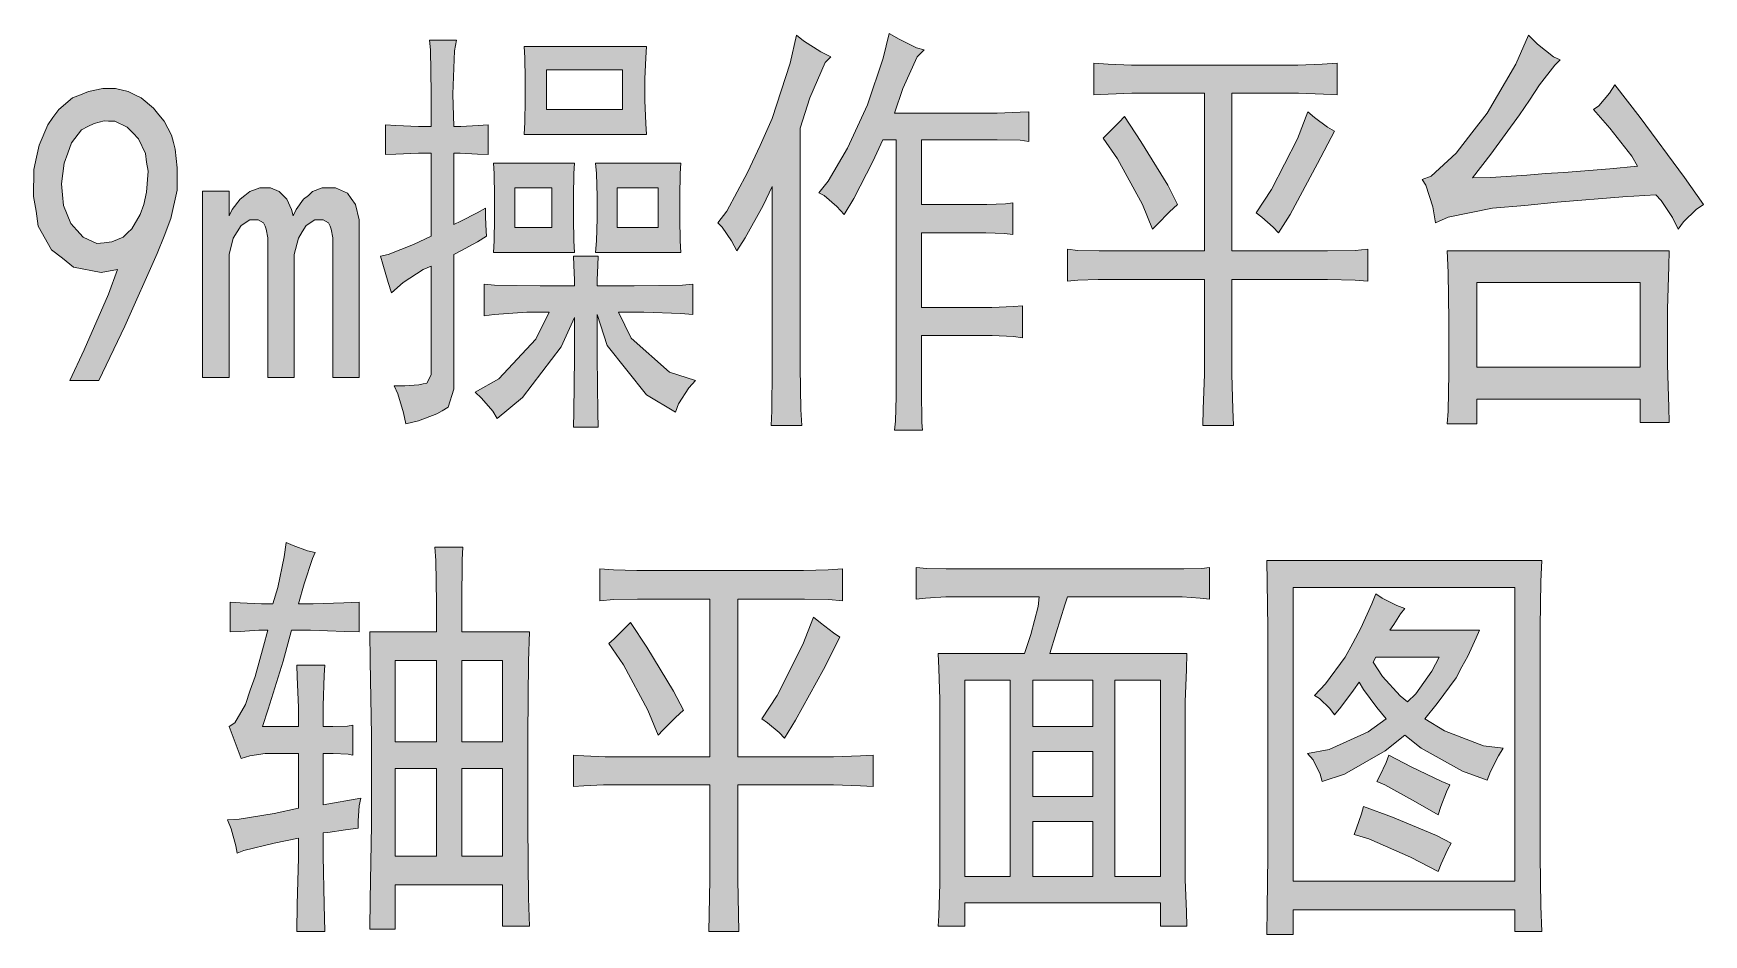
# Model space of a CAD drawing. Header units: millimetres. Extents: x 0 to 586, y 0 to 414.
# Drawn here: x 554.65 to 565.79, y 25.92 to 31.92 of the extents above; entities that cross this region are included whole.
import ezdxf

# ---------------------------------------------------------------- set-up
doc = ezdxf.new("R2010")
doc.units = ezdxf.units.MM

msp = doc.modelspace()

# ---------------------------------------------------------------- hatches: boundary and pattern name
h = msp.add_hatch(color=0)
h.dxf.hatch_style = 2
h.paths.add_polyline_path([(557.304222, 31.301972), (557.304222, 31.524222), (557.300694, 31.8135), (557.293639, 31.877), (557.473556, 31.877), (557.459444, 31.806444), (557.448861, 31.517167), (557.455917, 31.301972), (557.501778, 31.301972), (557.618194, 31.309028), (557.685222, 31.312556), (557.685222, 31.115), (557.614667, 31.118528), (557.49825, 31.125583), (557.455917, 31.125583), (557.455917, 30.649333), (557.501778, 30.6705), (557.611139, 30.726944), (557.667583, 30.758694), (557.667583, 30.698722), (557.671111, 30.603472), (557.674639, 30.571722), (557.614667, 30.532917), (557.501778, 30.472944), (557.455917, 30.44825), (557.455917, 29.650972), (557.455917, 29.552194), (557.417111, 29.43225), (557.378306, 29.407556), (557.343028, 29.386389), (557.219556, 29.340528), (557.134889, 29.319361), (557.120778, 29.393444), (557.081972, 29.520444), (557.057278, 29.573361), (557.127833, 29.573361), (557.223083, 29.580417), (557.251306, 29.587472), (557.276, 29.591), (557.304222, 29.647444), (557.304222, 29.696833), (557.304222, 30.370639), (557.251306, 30.349472), (557.11725, 30.261278), (557.039639, 30.19425), (557.018472, 30.261278), (556.983194, 30.38475), (556.965556, 30.437667), (557.018472, 30.44825), (557.187806, 30.515278), (557.304222, 30.571722), (557.304222, 31.125583), (557.219556, 31.125583), (557.067861, 31.118528), (557.000833, 31.115), (557.000833, 31.312556), (557.067861, 31.309028), (557.219556, 31.301972)])
h = msp.add_hatch(color=0)
h.dxf.hatch_style = 2
h.paths.add_polyline_path([(559.971222, 31.767639), (559.932417, 31.728833), (559.830111, 31.492472), (559.766611, 31.291389), (559.766611, 29.873222), (559.766611, 29.696833), (559.770139, 29.414611), (559.777194, 29.308778), (559.572583, 29.308778), (559.576111, 29.407556), (559.579639, 29.68625), (559.579639, 29.862639), (559.579639, 30.903333), (559.519667, 30.776333), (559.399722, 30.561139), (559.343278, 30.472944), (559.308, 30.539972), (559.2445, 30.631694), (559.216278, 30.659917), (559.27625, 30.737528), (559.413833, 30.995056), (559.4985, 31.174972), (559.579639, 31.354889), (559.699583, 31.725306), (559.741917, 31.912278), (559.787778, 31.873472), (559.904194, 31.799389)])
h = msp.add_hatch(color=0)
h.dxf.hatch_style = 2
h.paths.add_polyline_path([(560.592111, 31.8135), (560.54625, 31.767639), (560.451, 31.555972), (560.394556, 31.390167), (560.980167, 31.390167), (561.078944, 31.390167), (561.234167, 31.397222), (561.290611, 31.40075), (561.290611, 31.203194), (561.234167, 31.21025), (561.078944, 31.213778), (560.980167, 31.213778), (560.574472, 31.213778), (560.574472, 30.783389), (560.937833, 30.783389), (561.011917, 30.783389), (561.135389, 30.786917), (561.184778, 30.793972), (561.184778, 30.582306), (561.128333, 30.589361), (561.004861, 30.592889), (560.937833, 30.592889), (560.574472, 30.592889), (560.574472, 30.095472), (560.955472, 30.095472), (561.043667, 30.095472), (561.188306, 30.102528), (561.248278, 30.106056), (561.248278, 29.894389), (561.188306, 29.901444), (561.047194, 29.9085), (560.962528, 29.9085), (560.574472, 29.9085), (560.574472, 29.696833), (560.574472, 29.541611), (560.578, 29.329944), (560.581528, 29.277028), (560.394556, 29.277028), (560.401611, 29.337), (560.405139, 29.502806), (560.405139, 29.608639), (560.405139, 31.213778), (560.316944, 31.213778), (560.249917, 31.069139), (560.122917, 30.822194), (560.059417, 30.716361), (560.010028, 30.769278), (559.925361, 30.843361), (559.890083, 30.861), (559.953583, 30.938611), (560.080583, 31.157333), (560.147611, 31.301972), (560.214639, 31.446611), (560.320472, 31.757056), (560.359278, 31.922861), (560.426306, 31.884056), (560.542722, 31.827611)])
h = msp.add_hatch(color=0)
h.dxf.hatch_style = 2
h.paths.add_polyline_path([(564.836028, 31.746472), (564.80075, 31.711194), (564.698444, 31.580667), (564.631417, 31.478361), (564.564389, 31.379583), (564.373889, 31.118528), (564.250417, 30.959778), (564.370361, 30.963306), (564.613778, 30.977417), (564.73725, 30.988), (564.860722, 30.995056), (565.167639, 31.01975), (565.351083, 31.037389), (565.312278, 31.104417), (565.167639, 31.291389), (565.058278, 31.414861), (565.093556, 31.439556), (565.164111, 31.524222), (565.199389, 31.580667), (565.368722, 31.361944), (565.665056, 30.963306), (565.792056, 30.783389), (565.742667, 30.748111), (565.658, 30.666972), (565.622722, 30.617583), (565.583917, 30.695194), (565.509833, 30.808083), (565.474556, 30.846889), (565.252306, 30.832778), (564.814861, 30.7975), (564.599667, 30.776333), (564.384472, 30.758694), (564.088139, 30.698722), (564.003472, 30.659917), (563.985833, 30.76575), (563.939972, 30.910389), (563.915278, 30.949194), (563.97525, 30.970361), (564.141056, 31.125583), (564.246889, 31.259639), (564.349194, 31.390167), (564.539694, 31.71825), (564.624361, 31.912278), (564.684333, 31.852306), (564.790167, 31.767639)])
h = msp.add_hatch(color=0)
h.paths.add_polyline_path([(558.740028, 31.834667), (558.7365, 31.760583), (558.729444, 31.619472), (558.729444, 31.545389), (558.729444, 31.474833), (558.7365, 31.323139), (558.740028, 31.249056), (557.925111, 31.249056), (557.928639, 31.330194), (557.932167, 31.478361), (557.932167, 31.545389), (557.932167, 31.619472), (557.928639, 31.760583), (557.925111, 31.834667)])
h.paths.add_polyline_path([(558.581278, 31.414861), (558.581278, 31.679444), (558.073278, 31.679444), (558.073278, 31.414861)])
h = msp.add_hatch(color=0)
h.dxf.hatch_style = 2
h.paths.add_polyline_path([(563.019222, 31.711194), (563.08625, 31.711194), (563.248528, 31.71825), (563.347306, 31.725306), (563.347306, 31.513639), (563.255583, 31.517167), (563.089778, 31.524222), (563.019222, 31.524222), (562.645278, 31.524222), (562.645278, 30.472944), (563.188556, 30.472944), (563.283806, 30.472944), (563.46725, 30.476472), (563.551917, 30.483528), (563.551917, 30.271861), (563.46725, 30.278917), (563.283806, 30.282444), (563.188556, 30.282444), (562.645278, 30.282444), (562.645278, 29.774444), (562.645278, 29.650972), (562.652333, 29.418139), (562.655861, 29.308778), (562.45125, 29.308778), (562.454778, 29.418139), (562.461833, 29.650972), (562.461833, 29.774444), (562.461833, 30.282444), (561.812722, 30.282444), (561.75275, 30.282444), (561.618694, 30.278917), (561.548139, 30.271861), (561.548139, 30.483528), (561.618694, 30.476472), (561.759806, 30.472944), (561.830361, 30.472944), (562.461833, 30.472944), (562.461833, 31.524222), (562.045556, 31.524222), (561.978528, 31.524222), (561.819778, 31.517167), (561.724528, 31.513639), (561.724528, 31.725306), (561.819778, 31.71825), (561.975, 31.711194), (562.034972, 31.711194)])
h = msp.add_hatch(color=0)
h.paths.add_polyline_path([(554.89475, 29.608639), (554.99, 29.81325), (555.152278, 30.183667), (555.21225, 30.349472), (555.102889, 30.328306), (554.919444, 30.363583), (554.845361, 30.423556), (554.771278, 30.48), (554.683083, 30.63875), (554.668972, 30.737528), (554.651333, 30.836306), (554.654861, 31.016222), (554.6725, 31.097361), (554.690139, 31.1785), (554.746583, 31.312556), (554.781861, 31.361944), (554.820667, 31.414861), (554.912389, 31.492472), (554.965306, 31.513639), (555.018222, 31.534806), (555.113472, 31.555972), (555.155806, 31.555972), (555.198139, 31.555972), (555.282806, 31.534806), (555.328667, 31.513639), (555.371, 31.492472), (555.452139, 31.425444), (555.487417, 31.379583), (555.522694, 31.33725), (555.572083, 31.245528), (555.586194, 31.196139), (555.596778, 31.150278), (555.610889, 31.026806), (555.610889, 30.952722), (555.610889, 30.878639), (555.568556, 30.688139), (555.522694, 30.571722), (555.476833, 30.455306), (555.261639, 29.972), (555.088778, 29.608639)])
h.paths.add_polyline_path([(554.845361, 30.846889), (554.852417, 30.776333), (554.901806, 30.656389), (554.940611, 30.610528), (554.982944, 30.564667), (555.074667, 30.522333), (555.124056, 30.525861), (555.173444, 30.532917), (555.251056, 30.564667), (555.279278, 30.592889), (555.3075, 30.621111), (555.363944, 30.716361), (555.388639, 30.783389), (555.406278, 30.864528), (555.416861, 31.005639), (555.406278, 31.065611), (555.399222, 31.122056), (555.353361, 31.220833), (555.314556, 31.259639), (555.27575, 31.298444), (555.194611, 31.33725), (555.152278, 31.33725), (555.124056, 31.340778), (555.057028, 31.323139), (555.014694, 31.301972), (554.972361, 31.280806), (554.905333, 31.192611), (554.880639, 31.125583), (554.855944, 31.058556), (554.838306, 30.920972)])
h = msp.add_hatch(color=0)
h.dxf.hatch_style = 2
h.paths.add_polyline_path([(562.116111, 30.617583), (562.049083, 30.783389), (561.883278, 31.086778), (561.788028, 31.224361), (561.823306, 31.259639), (561.893861, 31.330194), (561.929139, 31.369), (562.0385, 31.203194), (562.218417, 30.910389), (562.281917, 30.783389), (562.229, 30.734), (562.147861, 30.649333)])
h = msp.add_hatch(color=0)
h.dxf.hatch_style = 2
h.paths.add_polyline_path([(562.807556, 30.726944), (562.909861, 30.882167), (563.082722, 31.220833), (563.153278, 31.40075), (563.195611, 31.361944), (563.283806, 31.298444), (563.329667, 31.270222), (563.216778, 31.055028), (563.033333, 30.716361), (562.955722, 30.592889), (562.920444, 30.631694), (562.846361, 30.698722)])
h = msp.add_hatch(color=0)
h.paths.add_polyline_path([(557.7205, 30.462361), (557.724028, 30.539972), (557.727556, 30.688139), (557.727556, 30.758694), (557.727556, 30.836306), (557.724028, 30.988), (557.7205, 31.058556), (558.26025, 31.058556), (558.256722, 30.988), (558.253194, 30.836306), (558.253194, 30.758694), (558.253194, 30.688139), (558.256722, 30.539972), (558.26025, 30.462361)])
h.paths.add_polyline_path([(558.108556, 30.628167), (558.108556, 30.89275), (557.861611, 30.89275), (557.861611, 30.628167)])
h = msp.add_hatch(color=0)
h.paths.add_polyline_path([(558.969333, 31.058556), (558.965806, 30.988), (558.962278, 30.836306), (558.962278, 30.758694), (558.962278, 30.688139), (558.965806, 30.539972), (558.969333, 30.462361), (558.401361, 30.462361), (558.408417, 30.539972), (558.411944, 30.688139), (558.411944, 30.758694), (558.411944, 30.836306), (558.408417, 30.988), (558.401361, 31.058556)])
h.paths.add_polyline_path([(558.817639, 30.628167), (558.817639, 30.89275), (558.546, 30.89275), (558.546, 30.628167)])
h = msp.add_hatch(color=0)
h.dxf.hatch_style = 2
h.paths.add_polyline_path([(556.824444, 29.629806), (556.648056, 29.629806), (556.648056, 30.525861), (556.648056, 30.561139), (556.637472, 30.617583), (556.630417, 30.63875), (556.619833, 30.659917), (556.584556, 30.681083), (556.559861, 30.681083), (556.528111, 30.681083), (556.471667, 30.642278), (556.443444, 30.599944), (556.41875, 30.557611), (556.390528, 30.44825), (556.390528, 30.38475), (556.390528, 29.629806), (556.214139, 29.629806), (556.214139, 30.525861), (556.214139, 30.561139), (556.203556, 30.617583), (556.1965, 30.63875), (556.185917, 30.659917), (556.150639, 30.681083), (556.125944, 30.681083), (556.094194, 30.681083), (556.03775, 30.642278), (556.009528, 30.599944), (555.984833, 30.557611), (555.956611, 30.44825), (555.956611, 30.38475), (555.956611, 29.629806), (555.780222, 29.629806), (555.780222, 30.871583), (555.956611, 30.871583), (555.956611, 30.705778), (555.977778, 30.748111), (556.030694, 30.818667), (556.062444, 30.843361), (556.094194, 30.868056), (556.161222, 30.89275), (556.1965, 30.89275), (556.231778, 30.89275), (556.29175, 30.868056), (556.316444, 30.843361), (556.341139, 30.818667), (556.372889, 30.748111), (556.383472, 30.705778), (556.404639, 30.748111), (556.454028, 30.818667), (556.485778, 30.843361), (556.514, 30.868056), (556.5775, 30.89275), (556.612778, 30.89275), (556.665694, 30.89275), (556.746833, 30.857472), (556.771528, 30.822194), (556.79975, 30.783389), (556.824444, 30.681083), (556.824444, 30.617583)])
h = msp.add_hatch(color=0)
h.dxf.hatch_style = 2
h.paths.add_polyline_path([(558.26025, 30.240111), (558.26025, 30.278917), (558.256722, 30.377694), (558.253194, 30.437667), (558.419, 30.437667), (558.415472, 30.377694), (558.411944, 30.278917), (558.411944, 30.240111), (558.658889, 30.240111), (558.979917, 30.243639), (559.050472, 30.250694), (559.050472, 30.049611), (558.969333, 30.056667), (558.722389, 30.063722), (558.553056, 30.063722), (558.637722, 29.890861), (558.89525, 29.665083), (559.068111, 29.608639), (559.02225, 29.55925), (558.955222, 29.453417), (558.934056, 29.396972), (558.740028, 29.513389), (558.478972, 29.841472), (558.411944, 30.049611), (558.411944, 29.767389), (558.415472, 29.393444), (558.419, 29.298194), (558.253194, 29.298194), (558.256722, 29.396972), (558.26025, 29.763861), (558.26025, 30.028444), (558.172056, 29.834417), (557.914528, 29.49575), (557.745194, 29.354639), (557.716972, 29.404028), (557.639361, 29.492222), (557.597028, 29.531028), (557.755778, 29.619222), (558.002722, 29.883806), (558.090917, 30.063722), (557.94275, 30.063722), (557.724028, 30.049611), (557.657, 30.039028), (557.657, 30.250694), (557.727556, 30.243639), (558.030944, 30.240111)])
h = msp.add_hatch(color=0)
h.paths.add_polyline_path([(565.56275, 30.472944), (565.559222, 30.370639), (565.552167, 30.084889), (565.552167, 29.894389), (565.552167, 29.714472), (565.559222, 29.43225), (565.56275, 29.329944), (565.368722, 29.329944), (565.368722, 29.485167), (564.278639, 29.485167), (564.278639, 29.319361), (564.081083, 29.319361), (564.088139, 29.404028), (564.091667, 29.658028), (564.091667, 29.830889), (564.091667, 30.007278), (564.088139, 30.328306), (564.081083, 30.472944)])
h.paths.add_polyline_path([(565.368722, 29.696833), (565.368722, 30.261278), (564.278639, 30.261278), (564.278639, 29.696833)])
h = msp.add_hatch(color=0)
h.dxf.hatch_style = 2
h.paths.add_polyline_path([(556.817389, 26.624139), (556.732722, 26.613556), (556.616306, 26.595917), (556.584556, 26.592389), (556.584556, 26.440694), (556.591611, 26.116139), (556.595139, 25.936222), (556.408167, 25.936222), (556.411694, 26.116139), (556.41875, 26.426583), (556.41875, 26.557111), (556.256472, 26.525361), (556.055389, 26.475972), (556.009528, 26.458333), (556.002472, 26.507722), (555.970722, 26.620611), (555.946028, 26.680583), (556.023639, 26.684111), (556.256472, 26.722917), (556.41875, 26.758194), (556.41875, 27.121556), (556.238833, 27.121556), (556.1965, 27.121556), (556.094194, 27.107444), (556.03775, 27.089806), (555.956611, 27.301472), (555.995417, 27.326167), (556.065972, 27.449639), (556.097722, 27.544889), (556.129472, 27.636611), (556.185917, 27.837694), (556.214139, 27.943528), (556.154167, 27.943528), (556.030694, 27.936472), (555.963667, 27.932944), (555.963667, 28.1305), (556.030694, 28.126972), (556.171806, 28.119917), (556.249417, 28.119917), (556.281167, 28.229278), (556.3235, 28.433889), (556.337611, 28.529139), (556.383472, 28.507972), (556.478722, 28.472694), (556.531639, 28.462111), (556.514, 28.423306), (556.457556, 28.253972), (556.41875, 28.119917), (556.517528, 28.119917), (556.722139, 28.126972), (556.824444, 28.1305), (556.824444, 27.932944), (556.725667, 27.936472), (556.499889, 27.943528), (556.372889, 27.943528), (556.316444, 27.738917), (556.217667, 27.417889), (556.178861, 27.301472), (556.41875, 27.301472), (556.41875, 27.428472), (556.411694, 27.633083), (556.408167, 27.710694), (556.595139, 27.710694), (556.591611, 27.643667), (556.584556, 27.439056), (556.584556, 27.301472), (556.648056, 27.301472), (556.746833, 27.305), (556.782111, 27.312056), (556.782111, 27.110972), (556.750361, 27.118028), (556.651583, 27.121556), (556.584556, 27.121556), (556.584556, 26.779361), (556.835028, 26.825222), (556.824444, 26.772306), (556.817389, 26.673528)])
h = msp.add_hatch(color=0)
h.paths.add_polyline_path([(557.3395, 27.932944), (557.3395, 28.126972), (557.335972, 28.409194), (557.328917, 28.497389), (557.515889, 28.497389), (557.512361, 28.412722), (557.508833, 28.1305), (557.508833, 27.932944), (557.960389, 27.932944), (557.953333, 27.738917), (557.949806, 27.245028), (557.949806, 26.945167), (557.949806, 26.645306), (557.953333, 26.158472), (557.960389, 25.9715), (557.780472, 25.9715), (557.780472, 26.246667), (557.064333, 26.246667), (557.064333, 25.950333), (556.895, 25.950333), (556.898528, 26.147889), (556.905583, 26.645306), (556.905583, 26.945167), (556.905583, 27.245028), (556.898528, 27.738917), (556.895, 27.932944)])
h.paths.add_polyline_path([(557.3395, 26.437167), (557.3395, 27.022778), (557.064333, 27.022778), (557.064333, 26.437167)])
h.paths.add_polyline_path([(557.780472, 26.437167), (557.780472, 27.022778), (557.508833, 27.022778), (557.508833, 26.437167)])
h.paths.add_polyline_path([(557.3395, 27.199167), (557.3395, 27.742444), (557.064333, 27.742444), (557.064333, 27.199167)])
h.paths.add_polyline_path([(557.780472, 27.199167), (557.780472, 27.742444), (557.508833, 27.742444), (557.508833, 27.199167)])
h = msp.add_hatch(color=0)
h.paths.add_polyline_path([(564.712556, 28.409194), (564.7055, 28.268083), (564.701972, 27.964694), (564.701972, 27.798889), (564.701972, 26.613556), (564.701972, 26.440694), (564.7055, 26.105556), (564.712556, 25.936222), (564.532639, 25.936222), (564.532639, 26.080861), (563.0545, 26.080861), (563.0545, 25.915056), (562.878111, 25.915056), (562.881639, 26.087917), (562.885167, 26.440694), (562.885167, 26.624139), (562.885167, 27.798889), (562.885167, 27.957639), (562.881639, 28.264556), (562.878111, 28.409194)])
h.paths.add_polyline_path([(564.532639, 26.271361), (564.532639, 28.229278), (563.0545, 28.229278), (563.0545, 26.271361)])
h = msp.add_hatch(color=0)
h.dxf.hatch_style = 2
h.paths.add_polyline_path([(559.72075, 28.342167), (559.787778, 28.342167), (559.953583, 28.345694), (560.048833, 28.35275), (560.048833, 28.141083), (559.957111, 28.148139), (559.794833, 28.151667), (559.72075, 28.151667), (559.350333, 28.151667), (559.350333, 27.100389), (559.890083, 27.100389), (559.988861, 27.100389), (560.168778, 27.107444), (560.253444, 27.110972), (560.253444, 26.902833), (560.168778, 26.906361), (559.988861, 26.913417), (559.890083, 26.913417), (559.350333, 26.913417), (559.350333, 26.401889), (559.350333, 26.281944), (559.353861, 26.049111), (559.357389, 25.936222), (559.156306, 25.936222), (559.159833, 26.049111), (559.163361, 26.281944), (559.163361, 26.401889), (559.163361, 26.913417), (558.517778, 26.913417), (558.454278, 26.913417), (558.32375, 26.906361), (558.253194, 26.902833), (558.253194, 27.110972), (558.32375, 27.107444), (558.464861, 27.100389), (558.535417, 27.100389), (559.163361, 27.100389), (559.163361, 28.151667), (558.747083, 28.151667), (558.680056, 28.151667), (558.521306, 28.148139), (558.429583, 28.141083), (558.429583, 28.35275), (558.521306, 28.345694), (558.676528, 28.342167), (558.740028, 28.342167)])
h = msp.add_hatch(color=0)
h.paths.add_polyline_path([(562.257222, 28.35275), (562.32425, 28.35275), (562.444194, 28.356278), (562.497111, 28.363333), (562.497111, 28.151667), (562.433611, 28.158722), (562.313667, 28.165778), (562.257222, 28.165778), (561.548139, 28.165778), (561.5305, 28.112861), (561.474056, 27.925889), (561.431722, 27.788306), (562.345417, 27.788306), (562.341889, 27.682472), (562.334833, 27.467278), (562.334833, 27.354389), (562.334833, 26.401889), (562.334833, 26.281944), (562.341889, 26.06675), (562.345417, 25.9715), (562.169028, 25.9715), (562.169028, 26.126722), (560.86375, 26.126722), (560.86375, 25.9715), (560.687361, 25.9715), (560.690889, 26.042056), (560.697944, 26.253722), (560.697944, 26.391306), (560.697944, 27.379083), (560.697944, 27.481389), (560.690889, 27.689528), (560.687361, 27.788306), (561.262389, 27.788306), (561.304722, 27.915306), (561.354111, 28.102278), (561.361167, 28.165778), (560.803778, 28.165778), (560.73675, 28.165778), (560.602694, 28.158722), (560.539194, 28.151667), (560.539194, 28.363333), (560.60975, 28.356278), (560.740278, 28.35275), (560.803778, 28.35275)])
h.paths.add_polyline_path([(561.167139, 26.303111), (561.167139, 27.611917), (560.86375, 27.611917), (560.86375, 26.303111)])
h.paths.add_polyline_path([(562.169028, 26.303111), (562.169028, 27.611917), (561.865639, 27.611917), (561.865639, 26.303111)])
h.paths.add_polyline_path([(561.717472, 26.303111), (561.717472, 26.67), (561.318833, 26.67), (561.318833, 26.303111)])
h.paths.add_polyline_path([(561.717472, 27.301472), (561.717472, 27.611917), (561.318833, 27.611917), (561.318833, 27.301472)])
h.paths.add_polyline_path([(561.717472, 26.835806), (561.717472, 27.135667), (561.318833, 27.135667), (561.318833, 26.835806)])
h = msp.add_hatch(color=0)
h.paths.add_polyline_path([(563.798861, 28.088167), (563.770639, 28.052889), (563.724778, 27.982333), (563.700083, 27.943528), (564.296278, 27.943528), (564.275111, 27.894139), (564.218667, 27.770667), (564.179861, 27.700111), (564.141056, 27.626028), (564.014056, 27.456694), (563.932917, 27.354389), (564.063444, 27.27325), (564.3245, 27.174472), (564.455028, 27.156833), (564.423278, 27.107444), (564.370361, 27.001611), (564.349194, 26.945167), (564.183389, 27.005139), (563.908222, 27.156833), (563.798861, 27.245028), (563.668333, 27.139194), (563.396694, 26.983972), (563.248528, 26.934583), (563.234417, 26.983972), (563.188556, 27.079222), (563.14975, 27.121556), (563.294389, 27.149778), (563.555444, 27.266194), (563.675389, 27.354389), (563.611889, 27.428472), (563.523694, 27.548417), (563.495472, 27.597806), (563.456667, 27.544889), (563.372, 27.432), (563.329667, 27.379083), (563.297917, 27.421417), (563.230889, 27.488444), (563.195611, 27.509611), (563.269694, 27.587222), (563.400222, 27.763611), (563.453139, 27.858861), (563.506056, 27.957639), (563.580139, 28.119917), (563.604833, 28.186944), (563.647167, 28.158722), (563.745944, 28.109333)])
h.paths.add_polyline_path([(563.587194, 27.731861), (563.650694, 27.636611), (563.767111, 27.506083), (563.8165, 27.467278), (563.872944, 27.520194), (563.978778, 27.671889), (564.028167, 27.763611), (563.604833, 27.763611)])
h = msp.add_hatch(color=0)
h.dxf.hatch_style = 2
h.paths.add_polyline_path([(558.817639, 27.245028), (558.750611, 27.410833), (558.588333, 27.714222), (558.489556, 27.855333), (558.524833, 27.887083), (558.595389, 27.957639), (558.634194, 27.996444), (558.743556, 27.830639), (558.919944, 27.537833), (558.986972, 27.410833), (558.934056, 27.361444), (558.849389, 27.276778)])
h = msp.add_hatch(color=0)
h.dxf.hatch_style = 2
h.paths.add_polyline_path([(559.509083, 27.354389), (559.611389, 27.509611), (559.78425, 27.848278), (559.854806, 28.031722), (559.900667, 27.992917), (559.988861, 27.925889), (560.031194, 27.897667), (559.921833, 27.682472), (559.734861, 27.343806), (559.660778, 27.223861), (559.6255, 27.262667), (559.547889, 27.326167)])
h = msp.add_hatch(color=0)
h.dxf.hatch_style = 2
h.paths.add_polyline_path([(563.693028, 27.110972), (563.841194, 27.033361), (564.045806, 26.934583), (564.098722, 26.913417), (564.077556, 26.867556), (564.03875, 26.768778), (564.021111, 26.712333), (563.869417, 26.800528), (563.664806, 26.913417), (563.611889, 26.934583), (563.633056, 26.973389), (563.675389, 27.061583)])
h = msp.add_hatch(color=0)
h.dxf.hatch_style = 2
h.paths.add_polyline_path([(563.523694, 26.768778), (563.717722, 26.698222), (564.010528, 26.57475), (564.109306, 26.525361), (564.084611, 26.4795), (564.042278, 26.387778), (564.021111, 26.334861), (563.837667, 26.430111), (563.558972, 26.553583), (563.460194, 26.581806), (563.477833, 26.624139), (563.509583, 26.719389)])

# ---------------------------------------------------------------- linework, layer by layer
at = {"color": 0, "lineweight": 0}
for points in [[(557.304222, 31.301972), (557.304222, 31.524222), (557.300694, 31.8135), (557.293639, 31.877), (557.473556, 31.877), (557.459444, 31.806444), (557.448861, 31.517167), (557.455917, 31.301972), (557.501778, 31.301972), (557.618194, 31.309028), (557.685222, 31.312556), (557.685222, 31.115), (557.614667, 31.118528), (557.49825, 31.125583), (557.455917, 31.125583), (557.455917, 30.649333), (557.501778, 30.6705), (557.611139, 30.726944), (557.667583, 30.758694), (557.667583, 30.698722), (557.671111, 30.603472), (557.674639, 30.571722), (557.614667, 30.532917), (557.501778, 30.472944), (557.455917, 30.44825), (557.455917, 29.650972), (557.455917, 29.552194), (557.417111, 29.43225), (557.378306, 29.407556), (557.343028, 29.386389), (557.219556, 29.340528), (557.134889, 29.319361), (557.120778, 29.393444), (557.081972, 29.520444), (557.057278, 29.573361), (557.127833, 29.573361), (557.223083, 29.580417), (557.251306, 29.587472), (557.276, 29.591), (557.304222, 29.647444), (557.304222, 29.696833), (557.304222, 30.370639), (557.251306, 30.349472), (557.11725, 30.261278), (557.039639, 30.19425), (557.018472, 30.261278), (556.983194, 30.38475), (556.965556, 30.437667), (557.018472, 30.44825), (557.187806, 30.515278), (557.304222, 30.571722), (557.304222, 31.125583), (557.219556, 31.125583), (557.067861, 31.118528), (557.000833, 31.115), (557.000833, 31.312556), (557.067861, 31.309028), (557.219556, 31.301972)], [(559.971222, 31.767639), (559.932417, 31.728833), (559.830111, 31.492472), (559.766611, 31.291389), (559.766611, 29.873222), (559.766611, 29.696833), (559.770139, 29.414611), (559.777194, 29.308778), (559.572583, 29.308778), (559.576111, 29.407556), (559.579639, 29.68625), (559.579639, 29.862639), (559.579639, 30.903333), (559.519667, 30.776333), (559.399722, 30.561139), (559.343278, 30.472944), (559.308, 30.539972), (559.2445, 30.631694), (559.216278, 30.659917), (559.27625, 30.737528), (559.413833, 30.995056), (559.4985, 31.174972), (559.579639, 31.354889), (559.699583, 31.725306), (559.741917, 31.912278), (559.787778, 31.873472), (559.904194, 31.799389)], [(560.592111, 31.8135), (560.54625, 31.767639), (560.451, 31.555972), (560.394556, 31.390167), (560.980167, 31.390167), (561.078944, 31.390167), (561.234167, 31.397222), (561.290611, 31.40075), (561.290611, 31.203194), (561.234167, 31.21025), (561.078944, 31.213778), (560.980167, 31.213778), (560.574472, 31.213778), (560.574472, 30.783389), (560.937833, 30.783389), (561.011917, 30.783389), (561.135389, 30.786917), (561.184778, 30.793972), (561.184778, 30.582306), (561.128333, 30.589361), (561.004861, 30.592889), (560.937833, 30.592889), (560.574472, 30.592889), (560.574472, 30.095472), (560.955472, 30.095472), (561.043667, 30.095472), (561.188306, 30.102528), (561.248278, 30.106056), (561.248278, 29.894389), (561.188306, 29.901444), (561.047194, 29.9085), (560.962528, 29.9085), (560.574472, 29.9085), (560.574472, 29.696833), (560.574472, 29.541611), (560.578, 29.329944), (560.581528, 29.277028), (560.394556, 29.277028), (560.401611, 29.337), (560.405139, 29.502806), (560.405139, 29.608639), (560.405139, 31.213778), (560.316944, 31.213778), (560.249917, 31.069139), (560.122917, 30.822194), (560.059417, 30.716361), (560.010028, 30.769278), (559.925361, 30.843361), (559.890083, 30.861), (559.953583, 30.938611), (560.080583, 31.157333), (560.147611, 31.301972), (560.214639, 31.446611), (560.320472, 31.757056), (560.359278, 31.922861), (560.426306, 31.884056), (560.542722, 31.827611)], [(564.836028, 31.746472), (564.80075, 31.711194), (564.698444, 31.580667), (564.631417, 31.478361), (564.564389, 31.379583), (564.373889, 31.118528), (564.250417, 30.959778), (564.370361, 30.963306), (564.613778, 30.977417), (564.73725, 30.988), (564.860722, 30.995056), (565.167639, 31.01975), (565.351083, 31.037389), (565.312278, 31.104417), (565.167639, 31.291389), (565.058278, 31.414861), (565.093556, 31.439556), (565.164111, 31.524222), (565.199389, 31.580667), (565.368722, 31.361944), (565.665056, 30.963306), (565.792056, 30.783389), (565.742667, 30.748111), (565.658, 30.666972), (565.622722, 30.617583), (565.583917, 30.695194), (565.509833, 30.808083), (565.474556, 30.846889), (565.252306, 30.832778), (564.814861, 30.7975), (564.599667, 30.776333), (564.384472, 30.758694), (564.088139, 30.698722), (564.003472, 30.659917), (563.985833, 30.76575), (563.939972, 30.910389), (563.915278, 30.949194), (563.97525, 30.970361), (564.141056, 31.125583), (564.246889, 31.259639), (564.349194, 31.390167), (564.539694, 31.71825), (564.624361, 31.912278), (564.684333, 31.852306), (564.790167, 31.767639)], [(558.740028, 31.834667), (558.7365, 31.760583), (558.729444, 31.619472), (558.729444, 31.545389), (558.729444, 31.474833), (558.7365, 31.323139), (558.740028, 31.249056), (557.925111, 31.249056), (557.928639, 31.330194), (557.932167, 31.478361), (557.932167, 31.545389), (557.932167, 31.619472), (557.928639, 31.760583), (557.925111, 31.834667)], [(558.581278, 31.414861), (558.581278, 31.679444), (558.073278, 31.679444), (558.073278, 31.414861)], [(563.019222, 31.711194), (563.08625, 31.711194), (563.248528, 31.71825), (563.347306, 31.725306), (563.347306, 31.513639), (563.255583, 31.517167), (563.089778, 31.524222), (563.019222, 31.524222), (562.645278, 31.524222), (562.645278, 30.472944), (563.188556, 30.472944), (563.283806, 30.472944), (563.46725, 30.476472), (563.551917, 30.483528), (563.551917, 30.271861), (563.46725, 30.278917), (563.283806, 30.282444), (563.188556, 30.282444), (562.645278, 30.282444), (562.645278, 29.774444), (562.645278, 29.650972), (562.652333, 29.418139), (562.655861, 29.308778), (562.45125, 29.308778), (562.454778, 29.418139), (562.461833, 29.650972), (562.461833, 29.774444), (562.461833, 30.282444), (561.812722, 30.282444), (561.75275, 30.282444), (561.618694, 30.278917), (561.548139, 30.271861), (561.548139, 30.483528), (561.618694, 30.476472), (561.759806, 30.472944), (561.830361, 30.472944), (562.461833, 30.472944), (562.461833, 31.524222), (562.045556, 31.524222), (561.978528, 31.524222), (561.819778, 31.517167), (561.724528, 31.513639), (561.724528, 31.725306), (561.819778, 31.71825), (561.975, 31.711194), (562.034972, 31.711194)], [(554.89475, 29.608639), (554.99, 29.81325), (555.152278, 30.183667), (555.21225, 30.349472), (555.102889, 30.328306), (554.919444, 30.363583), (554.845361, 30.423556), (554.771278, 30.48), (554.683083, 30.63875), (554.668972, 30.737528), (554.651333, 30.836306), (554.654861, 31.016222), (554.6725, 31.097361), (554.690139, 31.1785), (554.746583, 31.312556), (554.781861, 31.361944), (554.820667, 31.414861), (554.912389, 31.492472), (554.965306, 31.513639), (555.018222, 31.534806), (555.113472, 31.555972), (555.155806, 31.555972), (555.198139, 31.555972), (555.282806, 31.534806), (555.328667, 31.513639), (555.371, 31.492472), (555.452139, 31.425444), (555.487417, 31.379583), (555.522694, 31.33725), (555.572083, 31.245528), (555.586194, 31.196139), (555.596778, 31.150278), (555.610889, 31.026806), (555.610889, 30.952722), (555.610889, 30.878639), (555.568556, 30.688139), (555.522694, 30.571722), (555.476833, 30.455306), (555.261639, 29.972), (555.088778, 29.608639)], [(554.845361, 30.846889), (554.852417, 30.776333), (554.901806, 30.656389), (554.940611, 30.610528), (554.982944, 30.564667), (555.074667, 30.522333), (555.124056, 30.525861), (555.173444, 30.532917), (555.251056, 30.564667), (555.279278, 30.592889), (555.3075, 30.621111), (555.363944, 30.716361), (555.388639, 30.783389), (555.406278, 30.864528), (555.416861, 31.005639), (555.406278, 31.065611), (555.399222, 31.122056), (555.353361, 31.220833), (555.314556, 31.259639), (555.27575, 31.298444), (555.194611, 31.33725), (555.152278, 31.33725), (555.124056, 31.340778), (555.057028, 31.323139), (555.014694, 31.301972), (554.972361, 31.280806), (554.905333, 31.192611), (554.880639, 31.125583), (554.855944, 31.058556), (554.838306, 30.920972)], [(562.116111, 30.617583), (562.049083, 30.783389), (561.883278, 31.086778), (561.788028, 31.224361), (561.823306, 31.259639), (561.893861, 31.330194), (561.929139, 31.369), (562.0385, 31.203194), (562.218417, 30.910389), (562.281917, 30.783389), (562.229, 30.734), (562.147861, 30.649333)], [(562.807556, 30.726944), (562.909861, 30.882167), (563.082722, 31.220833), (563.153278, 31.40075), (563.195611, 31.361944), (563.283806, 31.298444), (563.329667, 31.270222), (563.216778, 31.055028), (563.033333, 30.716361), (562.955722, 30.592889), (562.920444, 30.631694), (562.846361, 30.698722)], [(557.7205, 30.462361), (557.724028, 30.539972), (557.727556, 30.688139), (557.727556, 30.758694), (557.727556, 30.836306), (557.724028, 30.988), (557.7205, 31.058556), (558.26025, 31.058556), (558.256722, 30.988), (558.253194, 30.836306), (558.253194, 30.758694), (558.253194, 30.688139), (558.256722, 30.539972), (558.26025, 30.462361)], [(558.969333, 31.058556), (558.965806, 30.988), (558.962278, 30.836306), (558.962278, 30.758694), (558.962278, 30.688139), (558.965806, 30.539972), (558.969333, 30.462361), (558.401361, 30.462361), (558.408417, 30.539972), (558.411944, 30.688139), (558.411944, 30.758694), (558.411944, 30.836306), (558.408417, 30.988), (558.401361, 31.058556)], [(556.824444, 29.629806), (556.648056, 29.629806), (556.648056, 30.525861), (556.648056, 30.561139), (556.637472, 30.617583), (556.630417, 30.63875), (556.619833, 30.659917), (556.584556, 30.681083), (556.559861, 30.681083), (556.528111, 30.681083), (556.471667, 30.642278), (556.443444, 30.599944), (556.41875, 30.557611), (556.390528, 30.44825), (556.390528, 30.38475), (556.390528, 29.629806), (556.214139, 29.629806), (556.214139, 30.525861), (556.214139, 30.561139), (556.203556, 30.617583), (556.1965, 30.63875), (556.185917, 30.659917), (556.150639, 30.681083), (556.125944, 30.681083), (556.094194, 30.681083), (556.03775, 30.642278), (556.009528, 30.599944), (555.984833, 30.557611), (555.956611, 30.44825), (555.956611, 30.38475), (555.956611, 29.629806), (555.780222, 29.629806), (555.780222, 30.871583), (555.956611, 30.871583), (555.956611, 30.705778), (555.977778, 30.748111), (556.030694, 30.818667), (556.062444, 30.843361), (556.094194, 30.868056), (556.161222, 30.89275), (556.1965, 30.89275), (556.231778, 30.89275), (556.29175, 30.868056), (556.316444, 30.843361), (556.341139, 30.818667), (556.372889, 30.748111), (556.383472, 30.705778), (556.404639, 30.748111), (556.454028, 30.818667), (556.485778, 30.843361), (556.514, 30.868056), (556.5775, 30.89275), (556.612778, 30.89275), (556.665694, 30.89275), (556.746833, 30.857472), (556.771528, 30.822194), (556.79975, 30.783389), (556.824444, 30.681083), (556.824444, 30.617583)], [(558.108556, 30.628167), (558.108556, 30.89275), (557.861611, 30.89275), (557.861611, 30.628167)], [(558.817639, 30.628167), (558.817639, 30.89275), (558.546, 30.89275), (558.546, 30.628167)], [(558.26025, 30.240111), (558.26025, 30.278917), (558.256722, 30.377694), (558.253194, 30.437667), (558.419, 30.437667), (558.415472, 30.377694), (558.411944, 30.278917), (558.411944, 30.240111), (558.658889, 30.240111), (558.979917, 30.243639), (559.050472, 30.250694), (559.050472, 30.049611), (558.969333, 30.056667), (558.722389, 30.063722), (558.553056, 30.063722), (558.637722, 29.890861), (558.89525, 29.665083), (559.068111, 29.608639), (559.02225, 29.55925), (558.955222, 29.453417), (558.934056, 29.396972), (558.740028, 29.513389), (558.478972, 29.841472), (558.411944, 30.049611), (558.411944, 29.767389), (558.415472, 29.393444), (558.419, 29.298194), (558.253194, 29.298194), (558.256722, 29.396972), (558.26025, 29.763861), (558.26025, 30.028444), (558.172056, 29.834417), (557.914528, 29.49575), (557.745194, 29.354639), (557.716972, 29.404028), (557.639361, 29.492222), (557.597028, 29.531028), (557.755778, 29.619222), (558.002722, 29.883806), (558.090917, 30.063722), (557.94275, 30.063722), (557.724028, 30.049611), (557.657, 30.039028), (557.657, 30.250694), (557.727556, 30.243639), (558.030944, 30.240111)], [(565.56275, 30.472944), (565.559222, 30.370639), (565.552167, 30.084889), (565.552167, 29.894389), (565.552167, 29.714472), (565.559222, 29.43225), (565.56275, 29.329944), (565.368722, 29.329944), (565.368722, 29.485167), (564.278639, 29.485167), (564.278639, 29.319361), (564.081083, 29.319361), (564.088139, 29.404028), (564.091667, 29.658028), (564.091667, 29.830889), (564.091667, 30.007278), (564.088139, 30.328306), (564.081083, 30.472944)], [(565.368722, 29.696833), (565.368722, 30.261278), (564.278639, 30.261278), (564.278639, 29.696833)], [(556.817389, 26.624139), (556.732722, 26.613556), (556.616306, 26.595917), (556.584556, 26.592389), (556.584556, 26.440694), (556.591611, 26.116139), (556.595139, 25.936222), (556.408167, 25.936222), (556.411694, 26.116139), (556.41875, 26.426583), (556.41875, 26.557111), (556.256472, 26.525361), (556.055389, 26.475972), (556.009528, 26.458333), (556.002472, 26.507722), (555.970722, 26.620611), (555.946028, 26.680583), (556.023639, 26.684111), (556.256472, 26.722917), (556.41875, 26.758194), (556.41875, 27.121556), (556.238833, 27.121556), (556.1965, 27.121556), (556.094194, 27.107444), (556.03775, 27.089806), (555.956611, 27.301472), (555.995417, 27.326167), (556.065972, 27.449639), (556.097722, 27.544889), (556.129472, 27.636611), (556.185917, 27.837694), (556.214139, 27.943528), (556.154167, 27.943528), (556.030694, 27.936472), (555.963667, 27.932944), (555.963667, 28.1305), (556.030694, 28.126972), (556.171806, 28.119917), (556.249417, 28.119917), (556.281167, 28.229278), (556.3235, 28.433889), (556.337611, 28.529139), (556.383472, 28.507972), (556.478722, 28.472694), (556.531639, 28.462111), (556.514, 28.423306), (556.457556, 28.253972), (556.41875, 28.119917), (556.517528, 28.119917), (556.722139, 28.126972), (556.824444, 28.1305), (556.824444, 27.932944), (556.725667, 27.936472), (556.499889, 27.943528), (556.372889, 27.943528), (556.316444, 27.738917), (556.217667, 27.417889), (556.178861, 27.301472), (556.41875, 27.301472), (556.41875, 27.428472), (556.411694, 27.633083), (556.408167, 27.710694), (556.595139, 27.710694), (556.591611, 27.643667), (556.584556, 27.439056), (556.584556, 27.301472), (556.648056, 27.301472), (556.746833, 27.305), (556.782111, 27.312056), (556.782111, 27.110972), (556.750361, 27.118028), (556.651583, 27.121556), (556.584556, 27.121556), (556.584556, 26.779361), (556.835028, 26.825222), (556.824444, 26.772306), (556.817389, 26.673528)], [(557.3395, 27.932944), (557.3395, 28.126972), (557.335972, 28.409194), (557.328917, 28.497389), (557.515889, 28.497389), (557.512361, 28.412722), (557.508833, 28.1305), (557.508833, 27.932944), (557.960389, 27.932944), (557.953333, 27.738917), (557.949806, 27.245028), (557.949806, 26.945167), (557.949806, 26.645306), (557.953333, 26.158472), (557.960389, 25.9715), (557.780472, 25.9715), (557.780472, 26.246667), (557.064333, 26.246667), (557.064333, 25.950333), (556.895, 25.950333), (556.898528, 26.147889), (556.905583, 26.645306), (556.905583, 26.945167), (556.905583, 27.245028), (556.898528, 27.738917), (556.895, 27.932944)], [(564.712556, 28.409194), (564.7055, 28.268083), (564.701972, 27.964694), (564.701972, 27.798889), (564.701972, 26.613556), (564.701972, 26.440694), (564.7055, 26.105556), (564.712556, 25.936222), (564.532639, 25.936222), (564.532639, 26.080861), (563.0545, 26.080861), (563.0545, 25.915056), (562.878111, 25.915056), (562.881639, 26.087917), (562.885167, 26.440694), (562.885167, 26.624139), (562.885167, 27.798889), (562.885167, 27.957639), (562.881639, 28.264556), (562.878111, 28.409194)], [(559.72075, 28.342167), (559.787778, 28.342167), (559.953583, 28.345694), (560.048833, 28.35275), (560.048833, 28.141083), (559.957111, 28.148139), (559.794833, 28.151667), (559.72075, 28.151667), (559.350333, 28.151667), (559.350333, 27.100389), (559.890083, 27.100389), (559.988861, 27.100389), (560.168778, 27.107444), (560.253444, 27.110972), (560.253444, 26.902833), (560.168778, 26.906361), (559.988861, 26.913417), (559.890083, 26.913417), (559.350333, 26.913417), (559.350333, 26.401889), (559.350333, 26.281944), (559.353861, 26.049111), (559.357389, 25.936222), (559.156306, 25.936222), (559.159833, 26.049111), (559.163361, 26.281944), (559.163361, 26.401889), (559.163361, 26.913417), (558.517778, 26.913417), (558.454278, 26.913417), (558.32375, 26.906361), (558.253194, 26.902833), (558.253194, 27.110972), (558.32375, 27.107444), (558.464861, 27.100389), (558.535417, 27.100389), (559.163361, 27.100389), (559.163361, 28.151667), (558.747083, 28.151667), (558.680056, 28.151667), (558.521306, 28.148139), (558.429583, 28.141083), (558.429583, 28.35275), (558.521306, 28.345694), (558.676528, 28.342167), (558.740028, 28.342167)], [(562.257222, 28.35275), (562.32425, 28.35275), (562.444194, 28.356278), (562.497111, 28.363333), (562.497111, 28.151667), (562.433611, 28.158722), (562.313667, 28.165778), (562.257222, 28.165778), (561.548139, 28.165778), (561.5305, 28.112861), (561.474056, 27.925889), (561.431722, 27.788306), (562.345417, 27.788306), (562.341889, 27.682472), (562.334833, 27.467278), (562.334833, 27.354389), (562.334833, 26.401889), (562.334833, 26.281944), (562.341889, 26.06675), (562.345417, 25.9715), (562.169028, 25.9715), (562.169028, 26.126722), (560.86375, 26.126722), (560.86375, 25.9715), (560.687361, 25.9715), (560.690889, 26.042056), (560.697944, 26.253722), (560.697944, 26.391306), (560.697944, 27.379083), (560.697944, 27.481389), (560.690889, 27.689528), (560.687361, 27.788306), (561.262389, 27.788306), (561.304722, 27.915306), (561.354111, 28.102278), (561.361167, 28.165778), (560.803778, 28.165778), (560.73675, 28.165778), (560.602694, 28.158722), (560.539194, 28.151667), (560.539194, 28.363333), (560.60975, 28.356278), (560.740278, 28.35275), (560.803778, 28.35275)], [(564.532639, 26.271361), (564.532639, 28.229278), (563.0545, 28.229278), (563.0545, 26.271361)], [(563.798861, 28.088167), (563.770639, 28.052889), (563.724778, 27.982333), (563.700083, 27.943528), (564.296278, 27.943528), (564.275111, 27.894139), (564.218667, 27.770667), (564.179861, 27.700111), (564.141056, 27.626028), (564.014056, 27.456694), (563.932917, 27.354389), (564.063444, 27.27325), (564.3245, 27.174472), (564.455028, 27.156833), (564.423278, 27.107444), (564.370361, 27.001611), (564.349194, 26.945167), (564.183389, 27.005139), (563.908222, 27.156833), (563.798861, 27.245028), (563.668333, 27.139194), (563.396694, 26.983972), (563.248528, 26.934583), (563.234417, 26.983972), (563.188556, 27.079222), (563.14975, 27.121556), (563.294389, 27.149778), (563.555444, 27.266194), (563.675389, 27.354389), (563.611889, 27.428472), (563.523694, 27.548417), (563.495472, 27.597806), (563.456667, 27.544889), (563.372, 27.432), (563.329667, 27.379083), (563.297917, 27.421417), (563.230889, 27.488444), (563.195611, 27.509611), (563.269694, 27.587222), (563.400222, 27.763611), (563.453139, 27.858861), (563.506056, 27.957639), (563.580139, 28.119917), (563.604833, 28.186944), (563.647167, 28.158722), (563.745944, 28.109333)], [(558.817639, 27.245028), (558.750611, 27.410833), (558.588333, 27.714222), (558.489556, 27.855333), (558.524833, 27.887083), (558.595389, 27.957639), (558.634194, 27.996444), (558.743556, 27.830639), (558.919944, 27.537833), (558.986972, 27.410833), (558.934056, 27.361444), (558.849389, 27.276778)], [(559.509083, 27.354389), (559.611389, 27.509611), (559.78425, 27.848278), (559.854806, 28.031722), (559.900667, 27.992917), (559.988861, 27.925889), (560.031194, 27.897667), (559.921833, 27.682472), (559.734861, 27.343806), (559.660778, 27.223861), (559.6255, 27.262667), (559.547889, 27.326167)], [(557.3395, 27.199167), (557.3395, 27.742444), (557.064333, 27.742444), (557.064333, 27.199167)], [(557.780472, 27.199167), (557.780472, 27.742444), (557.508833, 27.742444), (557.508833, 27.199167)], [(563.587194, 27.731861), (563.650694, 27.636611), (563.767111, 27.506083), (563.8165, 27.467278), (563.872944, 27.520194), (563.978778, 27.671889), (564.028167, 27.763611), (563.604833, 27.763611)], [(561.167139, 26.303111), (561.167139, 27.611917), (560.86375, 27.611917), (560.86375, 26.303111)], [(561.717472, 27.301472), (561.717472, 27.611917), (561.318833, 27.611917), (561.318833, 27.301472)], [(562.169028, 26.303111), (562.169028, 27.611917), (561.865639, 27.611917), (561.865639, 26.303111)], [(561.717472, 26.835806), (561.717472, 27.135667), (561.318833, 27.135667), (561.318833, 26.835806)], [(563.693028, 27.110972), (563.841194, 27.033361), (564.045806, 26.934583), (564.098722, 26.913417), (564.077556, 26.867556), (564.03875, 26.768778), (564.021111, 26.712333), (563.869417, 26.800528), (563.664806, 26.913417), (563.611889, 26.934583), (563.633056, 26.973389), (563.675389, 27.061583)], [(557.3395, 26.437167), (557.3395, 27.022778), (557.064333, 27.022778), (557.064333, 26.437167)], [(557.780472, 26.437167), (557.780472, 27.022778), (557.508833, 27.022778), (557.508833, 26.437167)], [(563.523694, 26.768778), (563.717722, 26.698222), (564.010528, 26.57475), (564.109306, 26.525361), (564.084611, 26.4795), (564.042278, 26.387778), (564.021111, 26.334861), (563.837667, 26.430111), (563.558972, 26.553583), (563.460194, 26.581806), (563.477833, 26.624139), (563.509583, 26.719389)], [(561.717472, 26.303111), (561.717472, 26.67), (561.318833, 26.67), (561.318833, 26.303111)]]:
    msp.add_lwpolyline(points, close=True, dxfattribs=at)

doc.saveas('drawing.dxf')
